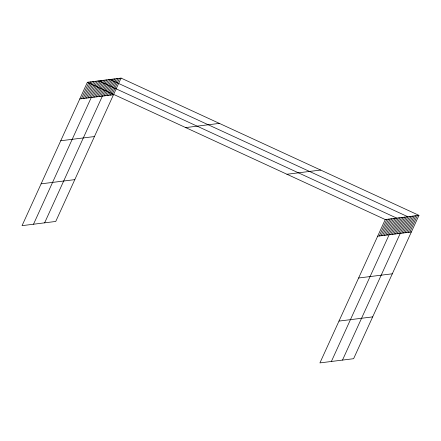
<?xml version="1.0" encoding="UTF-8"?>
<svg xmlns="http://www.w3.org/2000/svg" width="441" height="441" viewBox="0 0 441 441"><rect width="100%" height="100%" fill="white"/><g stroke="black" fill="none" stroke-linecap="round" stroke-linejoin="round"><path stroke-width="0.66" d="M121.077 78.096L87.384 82.296L22.05 225.654L55.748 221.454L121.077 78.096L418.95 215.346L353.616 358.704L319.923 362.904L385.252 219.546L418.95 215.346M81.436 98.734L89.016 82.092M83.073 98.53L90.653 81.888M84.711 98.326L92.29 81.684M86.348 98.123L93.927 81.48M87.985 97.919L95.565 81.276M89.617 97.715L97.202 81.072M33.505 224.226L98.839 80.868L396.713 218.119L331.378 361.477M92.842 97.312L100.427 80.67M94.435 97.114L102.014 80.471M96.022 96.915L103.602 80.273M97.61 96.717L105.195 80.08M99.197 96.518L106.783 79.882M100.785 96.32L108.37 79.683M44.624 222.843L109.958 79.485L407.831 216.729L342.497 360.088M103.966 95.923L111.545 79.286M105.553 95.725L113.133 79.088M107.141 95.526L114.726 78.889M108.729 95.328L116.314 78.691M110.316 95.129L117.901 78.492M111.904 94.931L119.489 78.294M379.31 235.979L386.889 219.342M380.947 235.775L388.527 219.138M382.584 235.571L390.164 218.934M384.216 235.367L391.801 218.73M385.853 235.163L393.438 218.527M387.49 234.959L395.075 218.323M390.715 234.557L398.3 217.92M392.303 234.358L399.888 217.722M393.896 234.16L401.475 217.523M395.483 233.962L403.063 217.325M397.071 233.763L404.656 217.126M398.658 233.565L406.244 216.928M401.834 233.173L409.419 216.531M403.427 232.975L411.006 216.333M405.014 232.776L412.594 216.134M406.602 232.578L414.187 215.941M408.19 232.379L415.775 215.743M409.777 232.181L417.362 215.544M79.799 98.938L113.497 94.738M60.742 140.756L94.44 136.55M185.678 127.592L219.375 123.386M41.107 183.836L74.805 179.636M286.959 174.256L320.651 170.055M377.672 236.183L411.365 231.983M358.616 278.001L392.308 273.8M338.98 321.087L372.678 316.886M87.384 82.296L385.252 219.546"/></g></svg>
